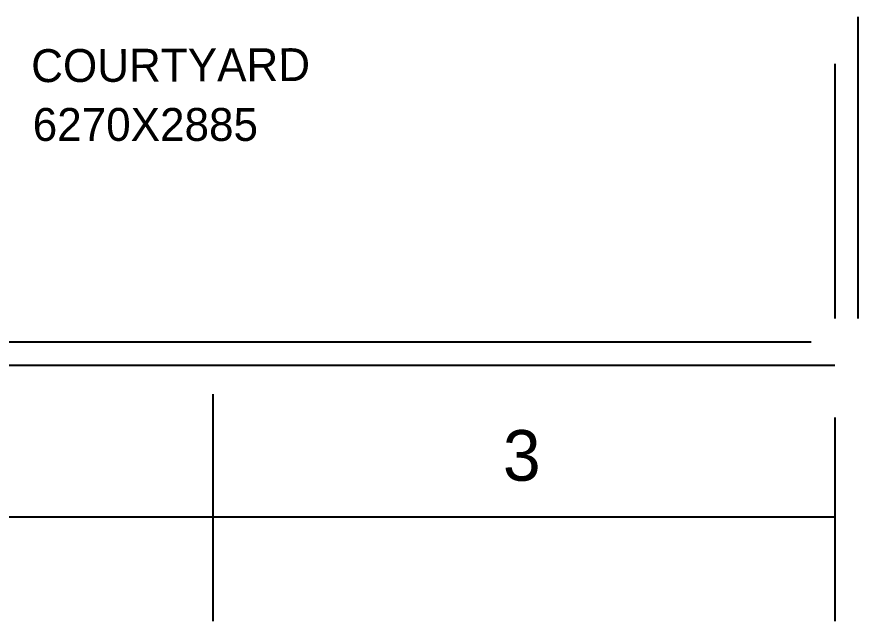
# Model space of a CAD drawing. Header units: millimetres. Extents: x 30 to 55791, y -4580 to 38782.
# Drawn here: x 9645 to 13436, y 8530 to 11255 of the extents above; entities that cross this region are included whole.
import ezdxf

# ---------------------------------------------------------------- set-up
doc = ezdxf.new("R2010")
doc.units = ezdxf.units.MM
doc.layers.add('A-ARCH-REF', color=8, linetype='CONTINUOUS')

msp = doc.modelspace()

# ---------------------------------------------------------------- linework, layer by layer
at = {"layer": 'A-ARCH-REF'}
for p, q in [((13435.9, 9895.5), (13435.9, 11254.8)), ((13330, 11042.9), (13330, 9895.5)), ((7363.3, 9789.6), (13224.1, 9789.6)), ((7151.4, 9683.7), (13330, 9683.7)), ((10529, 9554.2), (10529, 8530.3)), ((10529, 9507.1), (10529, 8530.3)), ((13330, 9448.3), (13330, 8530.3)), ((7257.3, 9001.1), (10529, 9001.1)), ((10529, 9001.1), (13330, 9001.1))]:
    msp.add_line(p, q, dxfattribs=at)

# ---------------------------------------------------------------- texts
msp.add_text('COURTYARD', height=148.35, rotation=0.2418, dxfattribs=at).set_placement((9710.4, 10960.2))
for s, height, p in [('6270X2885', 148.35, (9717, 10695.4)), ('3', 228.4, (11835.4, 9163.4))]:
    msp.add_text(s, height=height, dxfattribs=at).set_placement(p)

doc.saveas('drawing.dxf')
